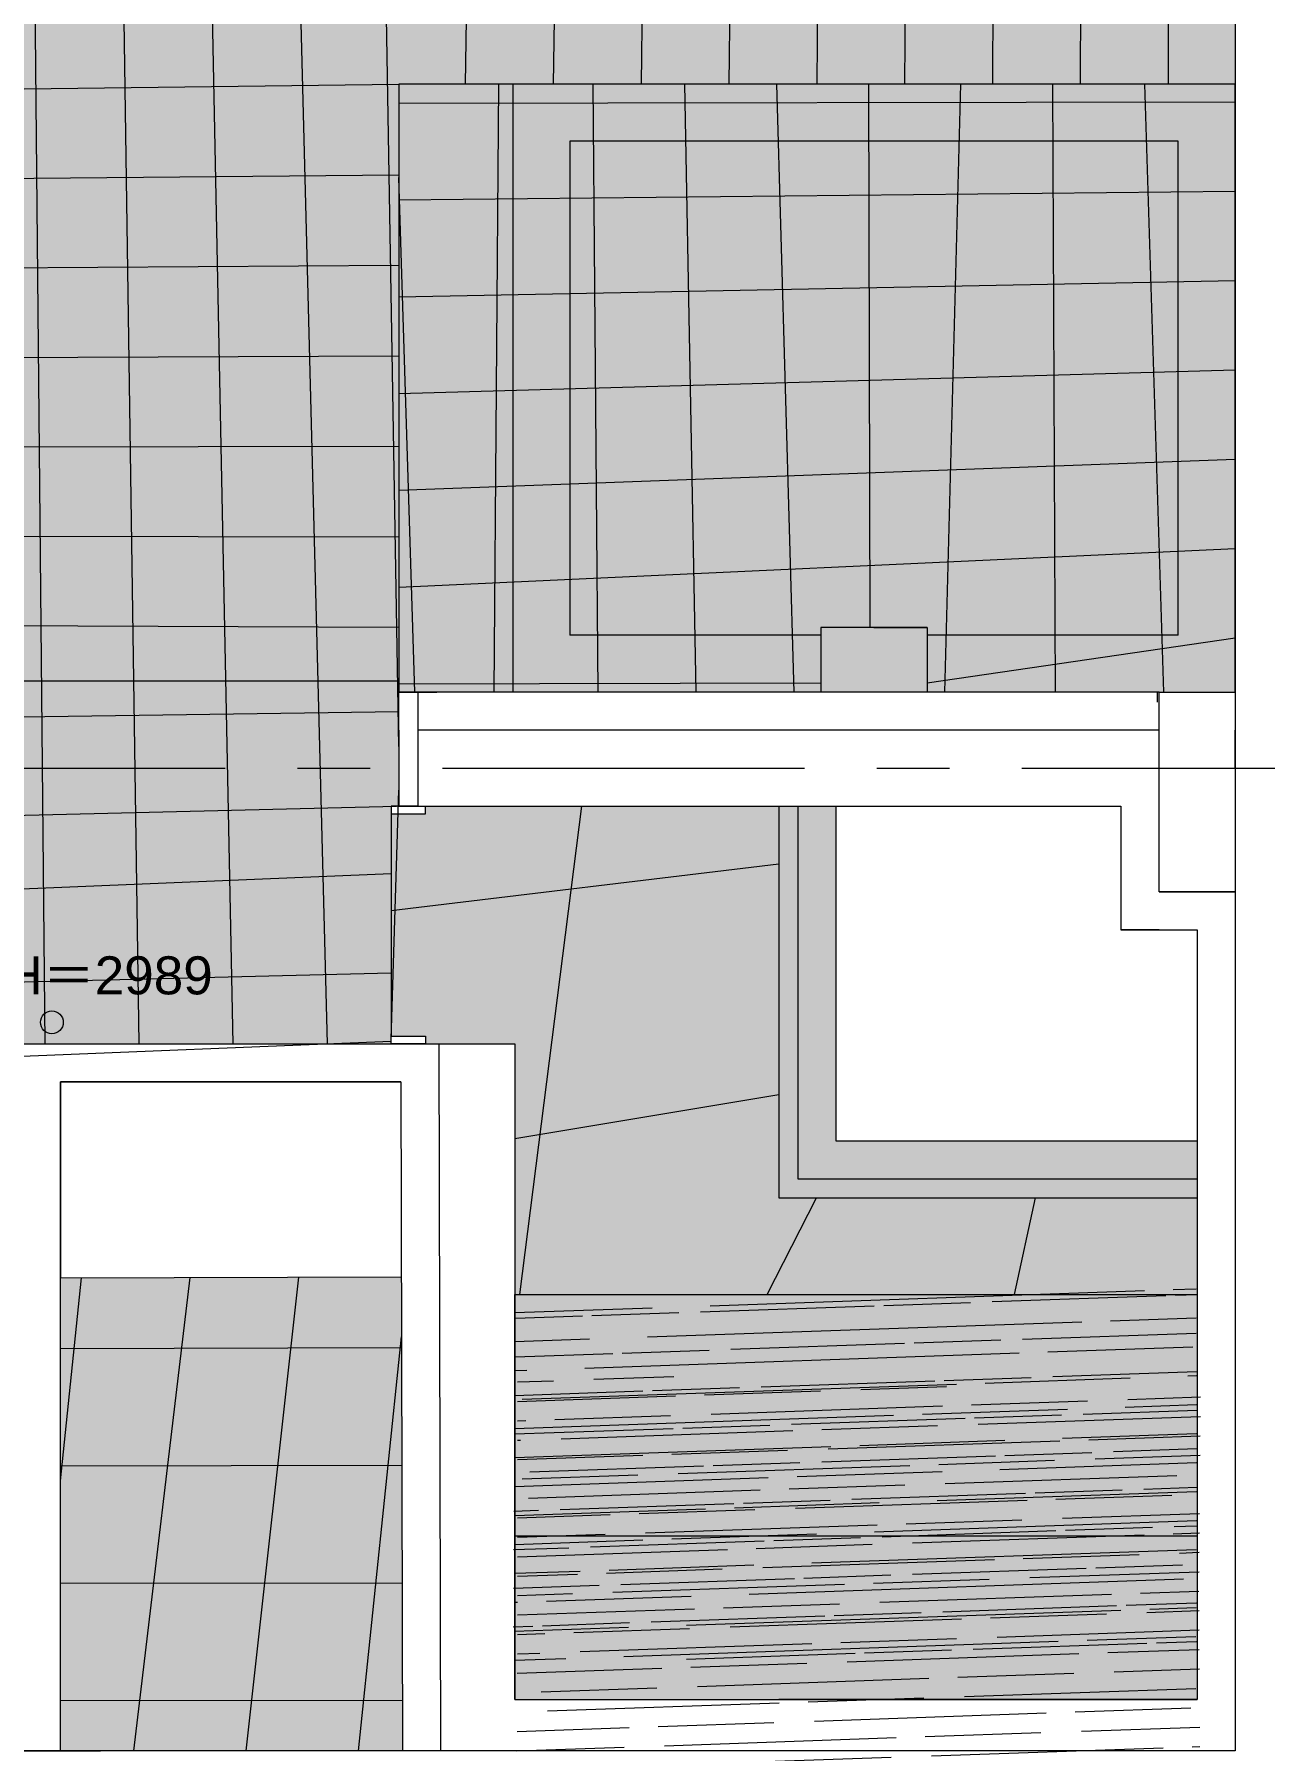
# Model space of a CAD drawing. Header units: millimetres. Extents: x 0 to 1313252738, y -131 to 560100888.
# Drawn here: x 1312567454 to 1312570691, y 560044153 to 560048669 of the extents above; entities that cross this region are included whole.
import ezdxf

# ---------------------------------------------------------------- set-up
doc = ezdxf.new("R2010")
doc.units = ezdxf.units.MM
doc.linetypes.add('CENTERX2', pattern=[101.60000000000001, 63.5, -12.7, 12.7, -12.7])
for name, color, linetype, lineweight in [('0002CH現状', 5, 'Continuous', 0), ('001通り芯', 6, 'CENTERX2', 0), ('002外周躯体', 7, 'Continuous', 13), ('003間仕切り', 7, 'Continuous', 13), ('005床材(石)', 7, 'Continuous', 0), ('006サウナヒータ-', 7, 'Continuous', 0), ('009床', 7, 'Continuous', 5), ('010植栽', 92, 'Continuous', 0), ('サウナ木', 7, 'Continuous', 0), ('建具', 7, 'Continuous', 0), ('棚(木)', 7, 'Continuous', 0), ('石ベンチ', 7, 'Continuous', 13), ('石風呂', 7, 'Continuous', 13)]:
    doc.layers.add(name, color=color, linetype=linetype, lineweight=lineweight)
doc.styles.add('onnjuku', font='arial.ttf')

msp = doc.modelspace()

# ---------------------------------------------------------------- hatches: boundary and pattern name
at = {"layer": '0002CH現状', "transparency": 33554687}
h = msp.add_hatch(color=5, dxfattribs=at)
h.dxf.hatch_style = 1
h.paths.add_polyline_path([(1312567470.088, 560046069.4679956, 1), (1312567529.902955, 560046069.4679956, 1)])
at = {"layer": '005床材(石)', "true_color": 0x939598, "transparency": 33554556}
h = msp.add_hatch(color=252, dxfattribs=at)
h.dxf.hatch_style = 1
h.paths.add_polyline_path([(1312568412.575057, 560048538.0683593), (1312570612.575057, 560048538.0683593), (1312570612.575057, 560049306.5683593), (1312565337.575057, 560049306.5683593), (1312565337.575057, 560052136.5683644), (1312563737.575057, 560052136.5683644), (1312563717.575056, 560052136.5683644), (1312563717.575057, 560046968.0683594), (1312563762.575057, 560046968.0683594), (1312564042.575057, 560046968.0683594), (1312564042.575057, 560046943.0683594), (1312563762.575057, 560046943.0683594), (1312563762.575057, 560046738.0683594), (1312564857.575057, 560046738.0683594), (1312564857.575057, 560046943.0683594), (1312564617.575057, 560046943.0683594), (1312564617.575057, 560046968.0683594), (1312565127.575057, 560046968.0683594), (1312565127.575057, 560046943.0683594), (1312564887.575057, 560046943.0683594), (1312564887.575057, 560046738.0683594), (1312565937.575057, 560046738.0683594), (1312565937.575057, 560046943.0683594), (1312565702.575057, 560046943.0683594), (1312565702.575057, 560046968.0683594), (1312565967.575057, 560046968.0683594), (1312565967.575057, 560046738.0683594), (1312568412.575057, 560046738.0683594), (1312568412.575057, 560046838.0683594), (1312568412.575057, 560046938.0683593)])
h.paths.add_polyline_path([(1312567422.575057, 560046013.0683593), (1312568392.698929, 560046013.2606983), (1312568392.698929, 560046033.278542), (1312568392.575057, 560046618.0683594), (1312568392.575057, 560046638.0683593), (1312568412.575057, 560046638.0683593), (1312568412.575057, 560046738.0683594), (1312565967.575057, 560046738.0683594), (1312565967.575057, 560045878.0683593), (1312565967.575057, 560044153.0683593), (1312567422.575057, 560044153.0683593)])
h.paths.add_polyline_path([(1312565937.575057, 560046738.0683594), (1312564887.575057, 560046738.0683594), (1312564887.575057, 560045878.0683593), (1312565937.575057, 560045878.0683593)])
h.paths.add_polyline_path([(1312564857.575057, 560046738.0683594), (1312563762.575057, 560046738.0683594), (1312563762.575057, 560045878.0683593), (1312564857.575057, 560045878.0683593)])
at = {"layer": '005床材(石)', "true_color": 0x4a4a4a, "transparency": 33554597}
h = msp.add_hatch(color=251, dxfattribs=at)
h.dxf.hatch_style = 1
h.paths.add_polyline_path([(1312568712.575057, 560048538.0683593), (1312568412.575057, 560048538.0683593), (1312568412.575057, 560046938.0683593), (1312568512.575057, 560046938.0683593), (1312568712.575057, 560046938.0683593)])
h.paths.add_polyline_path([(1312570612.575057, 560048538.0683593), (1312568712.575057, 560048538.0683593), (1312568712.575057, 560046938.0683593), (1312569522.575057, 560046938.0683593), (1312569522.575057, 560047088.0683594), (1312568862.575057, 560047088.0683594), (1312568862.575057, 560048388.0683594), (1312570462.575057, 560048388.0683595), (1312570462.575057, 560047088.0683594), (1312569802.575057, 560047088.0683594), (1312569802.575057, 560046938.0683593), (1312570412.575057, 560046938.0683593), (1312570612.575057, 560046938.0683593)])
h.paths.add_polyline_path([(1312569802.575057, 560047088.0683594), (1312569802.575057, 560047108.0683593), (1312569522.575057, 560047108.0683593), (1312569522.575057, 560046938.0683593), (1312569802.575057, 560046938.0683593)], flags=17)
at = {"layer": '005床材(石)', "true_color": 0x939598, "transparency": 33554556}
h = msp.add_hatch(color=252, dxfattribs=at)
h.dxf.hatch_style = 1
h.paths.add_polyline_path([(1312571867.575057, 560046986.664419), (1312571867.575057, 560047128.0683593), (1312572157.575057, 560047128.0683593), (1312572157.575057, 560046986.6644188, 10.6648547621145)])
h.paths.add_polyline_path([(1312570462.575057, 560048388.0683595), (1312568862.575057, 560048388.0683594), (1312568862.575057, 560047088.0683594), (1312569522.575057, 560047088.0683594), (1312569522.575057, 560047108.0683593), (1312569802.575057, 560047108.0683593), (1312569802.575057, 560047088.0683594), (1312570462.575057, 560047088.0683594)])
h = msp.add_hatch(color=252, dxfattribs=at)
h.dxf.hatch_style = 1
h.paths.add_polyline_path([(1312570462.575057, 560048388.0683595), (1312568862.575057, 560048388.0683594), (1312568862.575057, 560047088.0683594), (1312569522.575057, 560047088.0683594), (1312569522.575057, 560047108.0683593), (1312569802.575057, 560047108.0683593), (1312569802.575057, 560047088.0683594), (1312570462.575057, 560047088.0683594)])
h = msp.add_hatch(color=252, dxfattribs=at)
h.dxf.hatch_style = 1
h.paths.add_polyline_path([(1312568419.025127, 560045400.172712), (1312567522.567546, 560045397.6259576), (1312567522.567546, 560044153.2412254), (1312567627.567546, 560044153.2412254), (1312568422.567546, 560044153.2412254)])
at = {"layer": '006サウナヒータ-', "transparency": 33554556}
h = msp.add_hatch(dxfattribs=at)
h.set_pattern_fill('ANSI37', color=0, scale=72, angle=135)
h.set_pattern_definition([(180, (0, 0), (-1.42e-14, -228.6), []), (270, (0, 0), (228.6, -4.26e-14), [])])
h.paths.add_polyline_path([(1312565337.575057, 560052136.5683594), (1312566910.075057, 560052136.5683594), (1312566910.075057, 560052388.0683593), (1312566305.575057, 560052388.0683593), (1312566305.575057, 560052354.5683644), (1312565006.575057, 560052354.5683644), (1312565006.575057, 560052311.5683644), (1312565017.575072, 560052311.5683644), (1312565017.575072, 560052136.5683581), (1312565017.575072, 560052136.568358), (1312565017.575072, 560052311.5683644), (1312564997.575072, 560052311.5683644), (1312564997.575072, 560052136.5683581), (1312564997.575072, 560052136.5683581), (1312564997.575072, 560052311.5683644), (1312564977.575072, 560052311.5683644), (1312564977.575071, 560052136.5683583), (1312564977.575072, 560052136.5683581), (1312564977.575072, 560052311.5683644), (1312564957.575071, 560052311.5683644), (1312564957.575071, 560052136.5683584), (1312564957.575071, 560052136.5683583), (1312564957.575071, 560052311.5683644), (1312564937.575071, 560052311.5683644), (1312564937.575071, 560052136.5683585), (1312564937.575071, 560052136.5683584), (1312564937.575071, 560052311.5683644), (1312564917.575071, 560052311.5683644), (1312564917.575071, 560052136.5683587), (1312564917.575071, 560052136.5683585), (1312564917.575071, 560052311.5683644), (1312564897.575071, 560052311.5683644), (1312564897.57507, 560052136.5683587), (1312564897.575071, 560052136.5683585), (1312564897.575071, 560052311.5683644), (1312564877.57507, 560052311.5683644), (1312564877.57507, 560052136.5683587), (1312564877.57507, 560052136.5683587), (1312564877.57507, 560052311.5683644), (1312564857.57507, 560052311.5683644), (1312564857.57507, 560052136.5683588), (1312564857.57507, 560052136.5683587), (1312564857.57507, 560052311.5683644), (1312564837.57507, 560052311.5683644), (1312564837.57507, 560052136.568359), (1312564837.57507, 560052136.5683588), (1312564837.57507, 560052311.5683644), (1312564817.57507, 560052311.5683644), (1312564817.57507, 560052136.5683591), (1312564817.57507, 560052136.568359), (1312564817.57507, 560052311.5683644), (1312564797.57507, 560052311.5683644), (1312564797.575069, 560052136.5683591), (1312564797.57507, 560052136.5683591), (1312564797.57507, 560052311.5683644), (1312564777.575069, 560052311.5683644), (1312564777.575069, 560052136.5683594), (1312564777.575069, 560052136.5683591), (1312564777.575069, 560052311.5683644), (1312564757.575069, 560052311.5683644), (1312564757.575069, 560052136.5683594), (1312564757.575069, 560052136.5683591), (1312564757.575069, 560052311.5683644), (1312564737.575069, 560052311.5683644), (1312564737.575069, 560052136.5683595), (1312564737.575069, 560052136.5683594), (1312564737.575069, 560052311.5683644), (1312564717.575068, 560052311.5683644), (1312564717.575068, 560052136.5683595), (1312564717.575068, 560052136.5683595), (1312564717.575068, 560052311.5683644), (1312564697.575068, 560052311.5683644), (1312564697.575068, 560052136.5683596), (1312564697.575068, 560052136.5683595), (1312564697.575068, 560052311.5683644), (1312564677.575068, 560052311.5683644), (1312564677.575068, 560052136.5683597), (1312564677.575068, 560052136.5683596), (1312564677.575068, 560052311.5683644), (1312564657.575068, 560052311.5683644), (1312564657.575068, 560052136.5683599), (1312564657.575068, 560052136.5683597), (1312564657.575068, 560052311.5683644), (1312564637.575068, 560052311.5683644), (1312564637.575067, 560052136.5683602), (1312564637.575068, 560052136.5683599), (1312564637.575068, 560052311.5683644), (1312564617.575067, 560052311.5683644), (1312564617.575067, 560052136.5683602), (1312564617.575067, 560052136.5683599), (1312564617.575067, 560052311.5683644), (1312564597.575067, 560052311.5683644), (1312564597.575067, 560052136.5683602), (1312564597.575067, 560052136.5683602), (1312564597.575067, 560052311.5683644), (1312564577.575067, 560052311.5683644), (1312564577.575067, 560052136.5683603), (1312564577.575067, 560052136.5683602), (1312564577.575067, 560052311.5683644), (1312564557.575067, 560052311.5683644), (1312564557.575066, 560052136.5683603), (1312564557.575067, 560052136.5683603), (1312564557.575067, 560052311.5683644), (1312564537.575066, 560052311.5683644), (1312564537.575066, 560052136.5683606), (1312564537.575066, 560052136.5683603), (1312564537.575066, 560052311.5683644), (1312564517.575066, 560052311.5683644), (1312564517.575066, 560052136.5683607), (1312564517.575066, 560052136.5683606), (1312564517.575066, 560052311.5683644), (1312564497.575066, 560052311.5683644), (1312564497.575066, 560052136.5683608), (1312564497.575066, 560052136.5683607), (1312564497.575066, 560052311.5683644), (1312564437.575065, 560052311.5683644), (1312564437.575065, 560052136.568361), (1312564437.575065, 560052136.5683608), (1312564437.575065, 560052311.5683644), (1312564417.575065, 560052311.5683644), (1312564417.575065, 560052136.5683612), (1312564417.575065, 560052136.568361), (1312564417.575065, 560052311.5683644), (1312564397.575065, 560052311.5683644), (1312564397.575064, 560052136.5683613), (1312564397.575065, 560052136.5683612), (1312564397.575065, 560052311.5683644), (1312564377.575064, 560052311.5683644), (1312564377.575064, 560052136.5683613), (1312564377.575064, 560052136.5683613), (1312564377.575064, 560052311.5683644), (1312564357.575064, 560052311.5683644), (1312564357.575064, 560052136.5683615), (1312564357.575064, 560052136.5683613), (1312564357.575064, 560052311.5683644), (1312564337.575064, 560052311.5683644), (1312564337.575064, 560052136.5683616), (1312564337.575064, 560052136.5683615), (1312564337.575064, 560052311.5683644), (1312564317.575064, 560052311.5683644), (1312564317.575064, 560052136.5683616), (1312564317.575064, 560052136.5683615), (1312564317.575064, 560052311.5683644), (1312564297.575063, 560052311.5683644), (1312564297.575063, 560052136.5683618), (1312564297.575063, 560052136.5683616), (1312564297.575063, 560052311.5683644), (1312564277.575063, 560052311.5683644), (1312564277.575063, 560052136.5683619), (1312564277.575063, 560052136.5683618), (1312564277.575063, 560052311.5683644), (1312564257.575063, 560052311.5683644), (1312564257.575063, 560052136.5683619), (1312564257.575063, 560052136.5683619), (1312564257.575063, 560052311.5683644), (1312564237.575063, 560052311.5683644), (1312564237.575063, 560052136.5683621), (1312564237.575063, 560052136.5683619), (1312564237.575063, 560052311.5683644), (1312564217.575063, 560052311.5683644), (1312564217.575062, 560052136.5683622), (1312564217.575063, 560052136.5683621), (1312564217.575063, 560052311.5683644), (1312564197.575062, 560052311.5683644), (1312564197.575062, 560052136.5683624), (1312564197.575062, 560052136.5683622), (1312564197.575062, 560052311.5683644), (1312564177.575062, 560052311.5683644), (1312564177.575062, 560052136.5683624), (1312564177.575062, 560052136.5683622), (1312564177.575062, 560052311.5683644), (1312564157.575062, 560052311.5683644), (1312564157.575062, 560052136.5683625), (1312564157.575062, 560052136.5683624), (1312564157.575062, 560052311.5683644), (1312564137.575062, 560052311.5683644), (1312564137.575061, 560052136.5683626), (1312564137.575062, 560052136.5683625), (1312564137.575062, 560052311.5683644), (1312564117.575061, 560052311.5683644), (1312564117.575061, 560052136.5683627), (1312564117.575061, 560052136.5683626), (1312564117.575061, 560052311.5683644), (1312564097.575061, 560052311.5683644), (1312564097.575061, 560052136.5683628), (1312564097.575061, 560052136.5683627), (1312564097.575061, 560052311.5683644), (1312564077.575061, 560052311.5683644), (1312564077.575061, 560052136.5683628), (1312564077.575061, 560052136.5683628), (1312564077.575061, 560052311.5683644), (1312564057.575061, 560052311.5683644), (1312564057.575061, 560052136.568363), (1312564057.575061, 560052136.5683628), (1312564057.575061, 560052311.5683644), (1312564037.57506, 560052311.5683644), (1312564037.57506, 560052136.568363), (1312564037.57506, 560052136.5683628), (1312564037.57506, 560052311.5683644), (1312564017.57506, 560052311.5683644), (1312564017.57506, 560052136.5683632), (1312564017.57506, 560052136.568363), (1312564017.57506, 560052311.5683644), (1312563997.57506, 560052311.5683644), (1312563997.57506, 560052136.5683633), (1312563997.57506, 560052136.5683632), (1312563997.57506, 560052311.5683644), (1312563977.57506, 560052311.5683644), (1312563977.57506, 560052136.5683634), (1312563977.57506, 560052136.5683633), (1312563977.57506, 560052311.5683644), (1312563957.57506, 560052311.5683644), (1312563957.575059, 560052136.5683634), (1312563957.57506, 560052136.5683634), (1312563957.57506, 560052311.5683644), (1312563937.575059, 560052311.5683644), (1312563937.575059, 560052136.5683637), (1312563937.575059, 560052136.5683634), (1312563937.575059, 560052311.5683644), (1312563917.575059, 560052311.5683644), (1312563917.575059, 560052136.5683637), (1312563917.575059, 560052136.5683637), (1312563917.575059, 560052311.5683644), (1312563897.575059, 560052311.5683644), (1312563897.575058, 560052136.5683637), (1312563897.575059, 560052136.5683637), (1312563897.575059, 560052311.5683644), (1312563877.575058, 560052311.5683644), (1312563877.575058, 560052136.5683639), (1312563877.575058, 560052136.5683637), (1312563877.575058, 560052311.5683644), (1312563857.575058, 560052311.5683644), (1312563857.575058, 560052136.568364), (1312563857.575058, 560052136.5683639), (1312563857.575058, 560052311.5683644), (1312563837.575058, 560052311.5683644), (1312563837.575058, 560052136.5683641), (1312563837.575058, 560052136.568364), (1312563837.575058, 560052311.5683644), (1312563817.575058, 560052311.5683644), (1312563817.575058, 560052136.5683644), (1312563817.575058, 560052136.5683641), (1312563817.575058, 560052311.5683644), (1312563797.575058, 560052311.5683644), (1312563797.575057, 560052136.5683644), (1312563797.575058, 560052136.5683644), (1312563797.575058, 560052311.5683644), (1312563777.575057, 560052311.5683644), (1312563777.575057, 560052136.5683644), (1312563757.575057, 560052136.5683644), (1312563757.575057, 560052311.5683644), (1312563737.575057, 560052311.5683644), (1312563737.575057, 560052136.5683644), (1312563717.575056, 560052136.5683644), (1312563717.575057, 560046968.0683594), (1312563762.575057, 560046968.0683594), (1312564042.575057, 560046968.0683594), (1312564042.575057, 560046943.0683594), (1312563762.575057, 560046943.0683594), (1312563762.575057, 560046738.0683594), (1312564857.575057, 560046738.0683594), (1312564857.575057, 560046943.0683594), (1312564617.575057, 560046943.0683594), (1312564617.575057, 560046968.0683594), (1312565127.575057, 560046968.0683594), (1312565127.575057, 560046943.0683594), (1312564887.575057, 560046943.0683594), (1312564887.575057, 560046738.0683594), (1312565937.575057, 560046738.0683594), (1312565937.575057, 560046943.0683594), (1312565702.575057, 560046943.0683594), (1312565702.575057, 560046968.0683594), (1312565967.575057, 560046968.0683594), (1312565967.575057, 560046738.0683594), (1312568412.575057, 560046738.0683594), (1312568412.575057, 560046838.0683594), (1312568412.575057, 560046938.0683593), (1312568412.575057, 560048538.0683593), (1312570612.575057, 560048538.0683593), (1312570612.575057, 560049306.5683593), (1312565337.575057, 560049306.5683593)])
h.paths.add_polyline_path([(1312568392.698929, 560046033.278542), (1312568392.575057, 560046618.0683594), (1312568392.575057, 560046638.0683593), (1312568412.575057, 560046638.0683593), (1312568412.575057, 560046738.0683594), (1312565967.575057, 560046738.0683594), (1312565967.575057, 560045878.0683593), (1312565967.575057, 560044153.0683593), (1312567422.575057, 560044153.0683593), (1312567422.575057, 560046013.0683593), (1312568392.698929, 560046013.2606983)])
h.paths.add_polyline_path([(1312565937.575057, 560046738.0683594), (1312564887.575057, 560046738.0683594), (1312564887.575057, 560045878.0683593), (1312565937.575057, 560045878.0683593)])
h.paths.add_polyline_path([(1312564857.575057, 560046738.0683594), (1312563762.575057, 560046738.0683594), (1312563762.575057, 560045878.0683593), (1312564857.575057, 560045878.0683593)])
at = {"layer": '006サウナヒータ-', "true_color": 0x636466, "transparency": 33554556}
h = msp.add_hatch(color=251, dxfattribs=at)
h.dxf.hatch_style = 1
h.paths.add_polyline_path([(1312569562.575057, 560046638.0683593), (1312569462.575057, 560046638.0683593), (1312569462.575057, 560045658.0683593), (1312570512.575057, 560045658.0683593), (1312570512.575057, 560045758.0683591), (1312569562.575057, 560045758.0683594)])
at = {"layer": '006サウナヒータ-', "transparency": 33554556}
h = msp.add_hatch(dxfattribs=at)
h.set_pattern_fill('ANSI37', color=0, scale=90, angle=135)
h.set_pattern_definition([(180, (0, 0), (-2.84e-14, -285.75), []), (270, (0, 0), (285.75, -8.53e-14), [])])
h.paths.add_polyline_path([(1312568419.032638, 560045399.9998459), (1312567522.575057, 560045397.4530915), (1312567522.575057, 560044153.0683593), (1312567627.575057, 560044153.0683593), (1312568422.575057, 560044153.0683593)])
at = {"layer": '009床', "true_color": 0x8e5f01, "transparency": 33554687}
h = msp.add_hatch(dxfattribs=at)
h.set_pattern_fill('AR-RROOF', color=46, scale=3, angle=182)
h.set_pattern_definition([(182, (0, 0), (-164.8785365927506, -82.00413264606235), [1143, -152.4, 381, -76.19999999999997]), (182, (-99.95459193071197, -41.6137149022392), (79.69050541166675, -98.62492110634669), [228.6, -25.146, 457.2, -57.15]), (182, (-35.81635010800656, -66.06021469039212), (-394.216862393397, -64.85147585603188), [609.5999999999998, -106.68, 304.8, -76.19999999999997])])
h.paths.add_polyline_path([(1312570512.575057, 560045353.0683593), (1312568717.8098, 560045353.0683593), (1312568717.8098, 560044718.0683594), (1312570512.575057, 560044718.0683594)])
h.paths.add_polyline_path([(1312570512.575057, 560044718.0683594), (1312568717.8098, 560044718.0683594), (1312568717.8098, 560044288.0683593), (1312570512.575057, 560044288.0683593)])
h.paths.add_polyline_path([(1312571407.779682, 560044997.643815), (1312571412.575057, 560045608.0683591), (1312570912.575057, 560045608.0683591), (1312570912.575057, 560044288.0683593), (1312572012.575057, 560044288.0683593), (1312572703.086758, 560044288.0683593), (1312572704.315619, 560044786.4927983), (1312571610.336633, 560044795.0868816, -0.4142135088170141)])
h.paths.add_polyline_path([(1312572705.558912, 560045290.7708144), (1312572114.23811, 560045292.2287109, -0.4135662463258413), (1312571911.681613, 560045494.3378721), (1312571912.575057, 560045608.0683591), (1312571412.575057, 560045608.0683591), (1312571407.779682, 560044997.643815, 0.4142135087518263), (1312571610.336633, 560044795.0868816), (1312572704.315619, 560044786.4927983)])
at = {"layer": '010植栽', "true_color": 0x636466, "transparency": 33554648}
h = msp.add_hatch(color=251, dxfattribs=at)
h.dxf.hatch_style = 1
h.paths.add_polyline_path([(1312569412.575057, 560046638.0683593), (1312568482.579019, 560046638.0683593), (1312568482.579019, 560046618.0862037), (1312568392.575057, 560046618.0683594), (1312568392.690999, 560046033.2785405), (1312568482.69496, 560046033.2963848), (1312568482.69496, 560046013.278542), (1312568482.698929, 560046013.278542), (1312568717.8098, 560046013.3251556), (1312568717.8098, 560045353.0683593), (1312570512.575057, 560045353.0683593), (1312570512.575057, 560045608.0683591), (1312569412.575057, 560045608.0683591)])
h.paths.add_polyline_path([(1312572707.340363, 560046013.3251556), (1312572942.455154, 560046013.2785411), (1312572942.455154, 560046033.2963848), (1312573032.459116, 560046033.2785405), (1312573032.575057, 560046618.0683594), (1312572942.571096, 560046618.0862037), (1312572942.571096, 560046638.0683593), (1312572012.575057, 560046638.0683593), (1312572012.575057, 560045608.0683591), (1312571912.575057, 560045608.0683591), (1312571911.681613, 560045494.3378721, 0.4135662463257443), (1312572114.23811, 560045292.2287109), (1312572705.558912, 560045290.7708144)])
at = {"layer": '010植栽', "transparency": 33554687}
h = msp.add_hatch(dxfattribs=at)
h.set_pattern_fill('ANSI37', color=0, scale=190, angle=135)
h.set_pattern_definition([(180, (0, 0), (0, -603.2499999999999), []), (270, (0, 0), (603.2499999999999, -1.137e-13), [])])
h.paths.add_polyline_path([(1312569412.575057, 560046638.0683593), (1312568482.579019, 560046638.0683593), (1312568482.579019, 560046618.0862037), (1312568392.575057, 560046618.0683594), (1312568392.690999, 560046033.2785405), (1312568482.69496, 560046033.2963848), (1312568482.69496, 560046013.278542), (1312568482.698929, 560046013.278542), (1312568717.8098, 560046013.3251556), (1312568717.8098, 560045353.0683593), (1312570512.575057, 560045353.0683593), (1312570512.575057, 560045608.0683591), (1312569412.575057, 560045608.0683591)])
h.paths.add_polyline_path([(1312573032.575057, 560046618.0683594), (1312572942.571096, 560046618.0862037), (1312572942.571096, 560046638.0683593), (1312572012.575057, 560046638.0683593), (1312572012.575057, 560045608.0683591), (1312571912.575057, 560045608.0683591), (1312571911.681613, 560045494.3378721, 0.4135662463258027), (1312572114.23811, 560045292.2287109), (1312572705.558912, 560045290.7708144), (1312572707.340363, 560046013.3251556), (1312572942.455154, 560046013.2785411), (1312572942.455154, 560046033.2963848), (1312573032.459116, 560046033.2785405)])
at = {"layer": '棚(木)', "true_color": 0xddae73, "transparency": 33554556}
h = msp.add_hatch(color=43, dxfattribs=at)
h.dxf.hatch_style = 1
h.paths.add_polyline_path([(1312569462.575057, 560046638.0683593), (1312569412.575057, 560046638.0683593), (1312569412.575057, 560045608.0683591), (1312570512.575057, 560045608.0683591), (1312570512.575057, 560045658.0683593), (1312569462.575057, 560045658.0683593)])
at = {"layer": '棚(木)', "true_color": 0xe6c6a8, "transparency": 33554556}
h = msp.add_hatch(color=9, dxfattribs=at)
h.dxf.hatch_style = 1
h.paths.add_polyline_path([(1312570512.575057, 560045353.0683593), (1312568717.8098, 560045353.0683593), (1312568717.8098, 560044718.0683594), (1312570512.575057, 560044718.0683594)])
h.paths.add_polyline_path([(1312570512.575057, 560044718.0683594), (1312568717.8098, 560044718.0683594), (1312568717.8098, 560044288.0683593), (1312570512.575057, 560044288.0683593)])
h.paths.add_polyline_path([(1312572704.315619, 560044786.4927983), (1312571610.336633, 560044795.0868816, -0.4142135088170062), (1312571407.779682, 560044997.643815), (1312571412.575057, 560045608.0683591), (1312570912.575057, 560045608.0683591), (1312570912.575057, 560044288.0683593), (1312572012.575057, 560044288.0683593), (1312572703.086758, 560044288.0683593)])
h.paths.add_polyline_path([(1312572705.558912, 560045290.7708144), (1312572114.23811, 560045292.2287109, -0.4135662463258019), (1312571911.681613, 560045494.3378721), (1312571912.575057, 560045608.0683591), (1312571412.575057, 560045608.0683591), (1312571407.779682, 560044997.643815, 0.4142135087647034), (1312571610.336633, 560044795.0868816), (1312572704.315619, 560044786.4927983)])
at = {"layer": '石風呂', "true_color": 0xffffff, "transparency": 33554610}
h = msp.add_hatch(dxfattribs=at)
h.set_pattern_fill('NET', scale=77, angle=90)
h.set_pattern_definition([(90, (0, 0), (-244.475, 1.5e-14), []), (180, (0, 0), (-2.99e-14, -244.475), [])])
h.paths.add_polyline_path([(1312568712.575057, 560048538.0683593), (1312568412.575057, 560048538.0683593), (1312568412.575057, 560046938.0683593), (1312568512.575057, 560046938.0683593), (1312568712.575057, 560046938.0683593)])
h.paths.add_polyline_path([(1312570612.575057, 560048538.0683593), (1312568712.575057, 560048538.0683593), (1312568712.575057, 560046938.0683593), (1312569522.575057, 560046938.0683593), (1312569522.575057, 560047088.0683594), (1312568862.575057, 560047088.0683594), (1312568862.575057, 560048388.0683594), (1312570462.575057, 560048388.0683595), (1312570462.575057, 560047088.0683594), (1312569802.575057, 560047088.0683594), (1312569802.575057, 560046938.0683593), (1312570412.575057, 560046938.0683593), (1312570612.575057, 560046938.0683593)])
h.paths.add_polyline_path([(1312570462.575057, 560048388.0683595), (1312568862.575057, 560048388.0683594), (1312568862.575057, 560047088.0683594), (1312569522.575057, 560047088.0683594), (1312569522.575057, 560047108.0683593), (1312569802.575057, 560047108.0683593), (1312569802.575057, 560047088.0683594), (1312570462.575057, 560047088.0683594)], flags=17)

# ---------------------------------------------------------------- linework, layer by layer
at = {"layer": '0002CH現状'}
msp.add_line((1312563762.575057, 560046968.0683594), (1312568412.575057, 560046968.0683594), dxfattribs=at)
msp.add_circle((1312567499.995477, 560046069.4679956), 29.90747730745687, dxfattribs=at)
at = {"layer": '001通り芯', "ltscale": 15}
msp.add_line((1312554811.471233, 560046738.0683594), (1312588165.024951, 560046738.0683594), dxfattribs=at)
at = {"layer": '002外周躯体'}
msp.add_line((1312568727.575057, 560044153.0683593), (1312568637.575057, 560044153.0683593), dxfattribs=at)
at = {"layer": '003間仕切り'}
for p, q in [((1312570612.575057, 560052136.5683594), (1312570612.575057, 560044153.0683593)), ((1312570612.575057, 560052136.5683594), (1312570612.575057, 560046911.5683593)), ((1312569522.575057, 560047088.0683594), (1312568862.575057, 560047088.0683594)), ((1312570462.575057, 560047088.0683594), (1312569802.575057, 560047088.0683594)), ((1312570412.575057, 560046938.0683593), (1312568412.575057, 560046938.0683593)), ((1312568412.575057, 560046838.0683594), (1312568412.575057, 560046938.0683593)), ((1312568412.575057, 560046938.0683593), (1312568512.575057, 560046938.0683593)), ((1312568462.575057, 560046938.0683593), (1312568462.575057, 560046638.0683593)), ((1312570407.575057, 560046938.0683593), (1312570407.575057, 560046911.5683593)), ((1312570412.575057, 560046413.0683594), (1312570412.575057, 560046938.0683593)), ((1312570412.575057, 560046938.0683593), (1312570612.575057, 560046938.0683593)), ((1312568412.575057, 560046838.0683594), (1312568412.575057, 560046638.0683593)), ((1312570412.575057, 560046838.0683594), (1312568462.575057, 560046838.0683594)), ((1312570612.575057, 560046738.0683594), (1312570612.575057, 560046838.0683594)), ((1312568412.575057, 560046638.0683593), (1312570312.575057, 560046638.0683593)), ((1312569412.575057, 560046638.0683593), (1312569412.575057, 560045608.0683591)), ((1312569462.575057, 560046638.0683593), (1312569462.575057, 560045658.0683593)), ((1312569562.575057, 560046638.0683593), (1312569562.575057, 560045758.0683591)), ((1312570312.575057, 560046638.0683593), (1312570312.575057, 560046313.0683594)), ((1312570412.575057, 560046413.0683594), (1312570612.575057, 560046413.0683594)), ((1312570612.575057, 560046413.0683594), (1312570412.575057, 560046413.0683594)), ((1312570412.575057, 560046313.0683594), (1312570312.575057, 560046313.0683594)), ((1312570312.575057, 560046313.0683594), (1312570512.575057, 560046313.0683594)), ((1312570512.575057, 560046313.0683594), (1312570512.575057, 560044288.0683593)), ((1312567422.575057, 560046013.0683593), (1312568717.8098, 560046013.3251556)), ((1312568517.809144, 560046013.3251556), (1312568522.575057, 560044153.0683593)), ((1312568717.8098, 560046013.3251556), (1312568717.8098, 560044288.0683593)), ((1312567522.575057, 560044153.0683593), (1312567522.575057, 560045913.0683593)), ((1312567522.575057, 560045913.0683593), (1312568417.575057, 560045913.0683593)), ((1312568417.575057, 560045913.0683593), (1312567522.575057, 560045913.0683593)), ((1312568417.575057, 560045913.0683593), (1312568422.575057, 560044153.0683593)), ((1312569562.575057, 560045758.0683594), (1312570512.575057, 560045758.0683591)), ((1312569462.575057, 560045658.0683593), (1312570512.575057, 560045658.0683593)), ((1312569412.575057, 560045608.0683591), (1312570512.575057, 560045608.0683591)), ((1312567522.575057, 560045397.4530915), (1312568419.032638, 560045399.9998459)), ((1312568717.8098, 560044288.0683593), (1312570512.575057, 560044288.0683593)), ((1312570512.575057, 560044288.0683593), (1312569412.575057, 560044288.0683593)), ((1312565967.575057, 560044153.0683593), (1312567627.575057, 560044153.0683593)), ((1312568637.575057, 560044153.0683593), (1312566072.575057, 560044153.0683593)), ((1312570612.575057, 560044153.0683593), (1312568727.575057, 560044153.0683593))]:
    msp.add_line(p, q, dxfattribs=at)
at = {"layer": '005床材(石)'}
msp.add_line((1312568392.575057, 560046618.0683594), (1312568392.690999, 560046033.2785404), dxfattribs=at)
at = {"layer": 'サウナ木'}
for p, q in [((1312568717.8098, 560044718.0683594), (1312568717.8098, 560045353.0683593)), ((1312568717.8098, 560045353.0683593), (1312570512.575057, 560045353.0683593)), ((1312568717.8098, 560044288.0683593), (1312568717.8098, 560044718.0683594)), ((1312568717.8098, 560044718.0683594), (1312570512.575057, 560044718.0683594))]:
    msp.add_line(p, q, dxfattribs=at)
at = {"layer": '建具'}
for p, q in [((1312568437.575057, 560046638.0683593), (1312568392.575057, 560046638.0683593)), ((1312568392.575057, 560046638.0683593), (1312568392.575057, 560046618.0683594)), ((1312568482.579019, 560046618.0862037), (1312568482.579019, 560046638.0683593)), ((1312568392.575057, 560046618.0683594), (1312568482.579019, 560046618.0862037)), ((1312568392.698929, 560046033.278542), (1312568482.69496, 560046033.2963848)), ((1312568392.698929, 560046013.278542), (1312568392.698929, 560046033.278542)), ((1312568482.698929, 560046013.278542), (1312568392.698929, 560046013.278542)), ((1312568482.69496, 560046033.2963848), (1312568482.69496, 560046013.278542))]:
    msp.add_line(p, q, dxfattribs=at)
at = {"layer": '石ベンチ'}
for p, q in [((1312568412.575057, 560046638.0683593), (1312568462.575057, 560046638.0683593)), ((1312568462.575057, 560046638.0683593), (1312568437.575057, 560046638.0683593)), ((1312568437.575057, 560046638.0683593), (1312568452.575057, 560046638.0683593)), ((1312568452.575057, 560046638.0683593), (1312568482.575057, 560046638.0683593)), ((1312567522.575057, 560045913.0683593), (1312567522.575057, 560045397.4530915))]:
    msp.add_line(p, q, dxfattribs=at)
at = {"layer": '石風呂'}
for p, q in [((1312570612.575057, 560048538.0683593), (1312568412.575057, 560048538.0683593)), ((1312568412.575057, 560048538.0683593), (1312568412.575057, 560046938.0683593)), ((1312568712.575057, 560048538.0683593), (1312568712.575057, 560046938.0683593)), ((1312570612.575057, 560046938.0683593), (1312570612.575057, 560048538.0683593)), ((1312568862.575057, 560048388.0683594), (1312568862.575057, 560047088.0683594)), ((1312570462.575057, 560048388.0683595), (1312568862.575057, 560048388.0683594)), ((1312570462.575057, 560047088.0683594), (1312570462.575057, 560048388.0683594)), ((1312569802.575057, 560047108.0683593), (1312569522.575057, 560047108.0683593)), ((1312569522.575057, 560047108.0683593), (1312569522.575057, 560046938.0683593)), ((1312569662.575057, 560047108.0683593), (1312569802.575057, 560047108.0683593)), ((1312569802.575057, 560047108.0683593), (1312569802.575057, 560046938.0683593))]:
    msp.add_line(p, q, dxfattribs=at)

# ---------------------------------------------------------------- texts
at = {"layer": '0002CH現状', "insert": (1312567274.40109, 560046243.0862248), "char_height": 100, "attachment_point": 1, "style": 'onnjuku'}
msp.add_mtext_dynamic_manual_height_columns('CH{\\fMS PGothic|b0|i0|c128|p50;＝}2989', width=1928.057729244232, gutter_width=500, heights=[0], dxfattribs=at)

doc.saveas('drawing.dxf')
